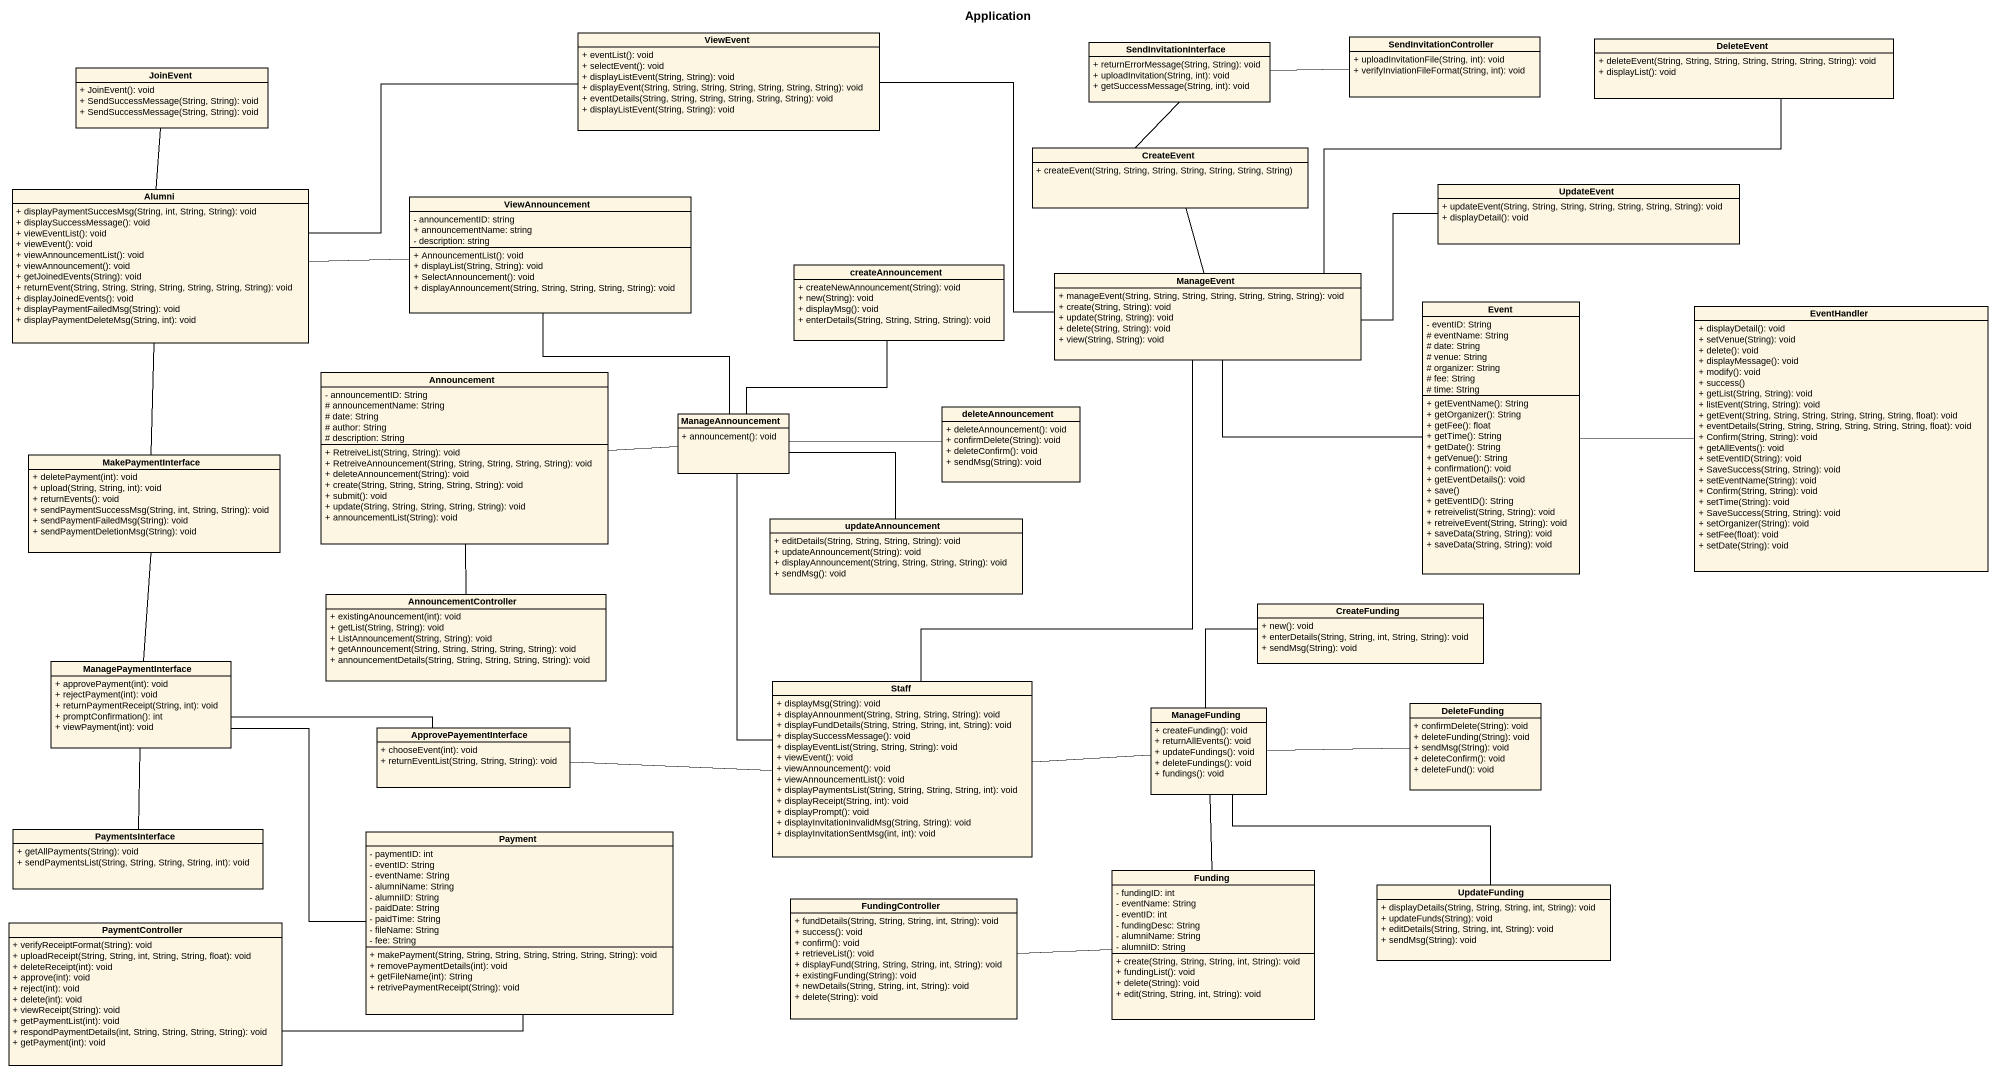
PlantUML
@startuml
title Application
hide circle
hide empty members
skinparam classAttributeIconSize 0
class ViewEvent {
  + eventList(): void
  + selectEvent(): void
  + displayListEvent(String, String): void
  + displayEvent(String, String, String, String, String, String, String): void
  + eventDetails(String, String, String, String, String, String): void
  + displayListEvent(String, String): void
}
class SendInvitationInterface {
  + returnErrorMessage(String, String): void
  + uploadInvitation(String, int): void
  + getSuccessMessage(String, int): void
}
class SendInvitationController {
  + uploadInvitationFile(String, int): void
  + verifyInviationFileFormat(String, int): void
}
class DeleteEvent {
  + deleteEvent(String, String, String, String, String, String, String): void
  + displayList(): void
}
class JoinEvent {
  + JoinEvent(): void
  + SendSuccessMessage(String, String): void
  + SendSuccessMessage(String, String): void
}
class CreateEvent {
  + createEvent(String, String, String, String, String, String, String)
}
class Alumni {
  + displayPaymentSuccesMsg(String, int, String, String): void
  + displaySuccessMessage(): void
  + viewEventList(): void
  + viewEvent(): void
  + viewAnnouncementList(): void
  + viewAnnouncement(): void
  + getJoinedEvents(String): void
  + returnEvent(String, String, String, String, String, String, String): void
  + displayJoinedEvents(): void
  + displayPaymentFailedMsg(String): void
  + displayPaymentDeleteMsg(String, int): void
}
class ViewAnnouncement {
  - announcementID: string
  + announcementName: string
  - description: string
  + AnnouncementList(): void
  + displayList(String, String): void
  + SelectAnnouncement(): void
  + displayAnnouncement(String, String, String, String, String): void
}
class UpdateEvent {
  + updateEvent(String, String, String, String, String, String, String): void
  + displayDetail(): void
}
class createAnnouncement {
  + createNewAnnouncement(String): void
  + new(String): void
  + displayMsg(): void
  + enterDetails(String, String, String, String): void
}
class ManageEvent {
  + manageEvent(String, String, String, String, String, String, String): void
  + create(String, String): void
  + update(String, String): void
  + delete(String, String): void
  + view(String, String): void
}
class Event {
  - eventID: String
  # eventName: String
  # date: String
  # venue: String
  # organizer: String
  # fee: String
  # time: String
  + getEventName(): String
  + getOrganizer(): String
  + getFee(): float
  + getTime(): String
  + getDate(): String
  + getVenue(): String
  + confirmation(): void
  + getEventDetails(): void
  + save()
  + getEventID(): String
  + retreivelist(String, String): void
  + retreiveEvent(String, String): void
  + saveData(String, String): void
  + saveData(String, String): void
}
class EventHandler {
  + displayDetail(): void
  + setVenue(String): void
  + delete(): void
  + displayMessage(): void
  + modify(): void
  + success()
  + getList(String, String): void
  + listEvent(String, String): void
  + getEvent(String, String, String, String, String, String, float): void
  + eventDetails(String, String, String, String, String, String, float): void
  + Confirm(String, String): void
  + getAllEvents(): void
  + setEventID(String): void
  + SaveSuccess(String, String): void
  + setEventName(String): void
  + Confirm(String, String): void
  + setTime(String): void
  + SaveSuccess(String, String): void
  + setOrganizer(String): void
  + setFee(float): void
  + setDate(String): void
}
class Announcement {
  - announcementID: String
  # announcementName: String
  # date: String
  # author: String
  # description: String
  + RetreiveList(String, String): void
  + RetreiveAnnouncement(String, String, String, String, String): void
  + deleteAnnouncement(String): void
  + create(String, String, String, String, String): void
  + submit(): void
  + update(String, String, String, String, String): void
  + announcementList(String): void
}
class ManageAnnouncement {
  + announcement(): void
}
class deleteAnnouncement {
  + deleteAnnouncement(): void
  + confirmDelete(String): void
  + deleteConfirm(): void
  + sendMsg(String): void
}
class MakePaymentInterface {
  + deletePayment(int): void
  + upload(String, String, int): void
  + returnEvents(): void
  + sendPaymentSuccessMsg(String, int, String, String): void
  + sendPaymentFailedMsg(String): void
  + sendPaymentDeletionMsg(String): void
}
class updateAnnouncement {
  + editDetails(String, String, String, String): void
  + updateAnnouncement(String): void
  + displayAnnouncement(String, String, String, String): void
  + sendMsg(): void
}
class AnnouncementController {
  + existingAnouncement(int): void
  + getList(String, String): void
  + ListAnnouncement(String, String): void
  + getAnnouncement(String, String, String, String, String): void
  + announcementDetails(String, String, String, String, String): void
}
class CreateFunding {
  + new(): void
  + enterDetails(String, String, int, String, String): void
  + sendMsg(String): void
}
class ManagePaymentInterface {
  + approvePayment(int): void
  + rejectPayment(int): void
  + returnPaymentReceipt(String, int): void
  + promptConfirmation(): int
  + viewPayment(int): void
}
class Staff {
  + displayMsg(String): void
  + displayAnnounment(String, String, String, String): void
  + displayFundDetails(String, String, String, int, String): void
  + displaySuccessMessage(): void
  + displayEventList(String, String, String): void
  + viewEvent(): void
  + viewAnnouncement(): void
  + viewAnnouncementList(): void
  + displayPaymentsList(String, String, String, String, int): void
  + displayReceipt(String, int): void
  + displayPrompt(): void
  + displayInvitationInvalidMsg(String, String): void
  + displayInvitationSentMsg(int, int): void
}
class ManageFunding {
  + createFunding(): void
  + returnAllEvents(): void
  + updateFundings(): void
  + deleteFundings(): void
  + fundings(): void
}
class DeleteFunding {
  + confirmDelete(String): void
  + deleteFunding(String): void
  + sendMsg(String): void
  + deleteConfirm(): void
  + deleteFund(): void
}
class ApprovePayementInterface {
  + chooseEvent(int): void
  + returnEventList(String, String, String): void
}
class PaymentsInterface {
  + getAllPayments(String): void
  + sendPaymentsList(String, String, String, String, int): void
}
class Payment {
  - paymentID: int
  - eventID: String
  - eventName: String
  - alumniName: String
  - alumniID: String
  - paidDate: String
  - paidTime: String
  - fileName: String
  - fee: String
  + makePayment(String, String, String, String, String, String, String): void
  + removePaymentDetails(int): void
  + getFileName(int): String
  + retrivePaymentReceipt(String): void
}
class Funding {
  - fundingID: int
  - eventName: String
  - eventID: int
  - fundingDesc: String
  - alumniName: String
  - alumniID: String
  + create(String, String, String, int, String): void
  + fundingList(): void
  + delete(String): void
  + edit(String, String, int, String): void
}
class FundingController {
  + fundDetails(String, String, String, int, String): void
  + success(): void
  + confirm(): void
  + retrieveList(): void
  + displayFund(String, String, String, int, String): void
  + existingFunding(String): void
  + newDetails(String, String, int, String): void
  + delete(String): void
}
class UpdateFunding {
  + displayDetails(String, String, String, int, String): void
  + updateFunds(String): void
  + editDetails(String, String, int, String): void
  + sendMsg(String): void
}
class PaymentController {
  + verifyReceiptFormat(String): void
  + uploadReceipt(String, String, int, String, String, float): void
  + deleteReceipt(int): void
  + approve(int): void
  + reject(int): void
  + delete(int): void
  + viewReceipt(String): void
  + getPaymentList(int): void
  + respondPaymentDetails(int, String, String, String, String): void
  + getPayment(int): void
}
ViewEvent -left- Alumni
SendInvitationInterface -right- SendInvitationController
CreateEvent -up- SendInvitationInterface
CreateEvent -- ManageEvent
Alumni -up- JoinEvent
ViewAnnouncement -left- Alumni
ViewAnnouncement -- ManageAnnouncement
createAnnouncement -- ManageAnnouncement
ManageEvent -left- ViewEvent
ManageEvent -right- DeleteEvent
ManageEvent -right- UpdateEvent
ManageEvent -right- Event
Event -right- EventHandler
Announcement -- AnnouncementController
ManageAnnouncement -left- Announcement
ManageAnnouncement -- updateAnnouncement
deleteAnnouncement -left- ManageAnnouncement
MakePaymentInterface -up- Alumni
ManagePaymentInterface -up- MakePaymentInterface
ManagePaymentInterface -right- Payment
Staff -up- ManageEvent
Staff -up- ManageAnnouncement
Staff -right- ManageFunding
ManageFunding -up- CreateFunding
ManageFunding -right- DeleteFunding
ManageFunding -- Funding
ManageFunding -- UpdateFunding
ApprovePayementInterface -left- ManagePaymentInterface
ApprovePayementInterface -right- Staff
PaymentsInterface -up- ManagePaymentInterface
Payment -left- PaymentController
Funding -left- FundingController
@enduml
